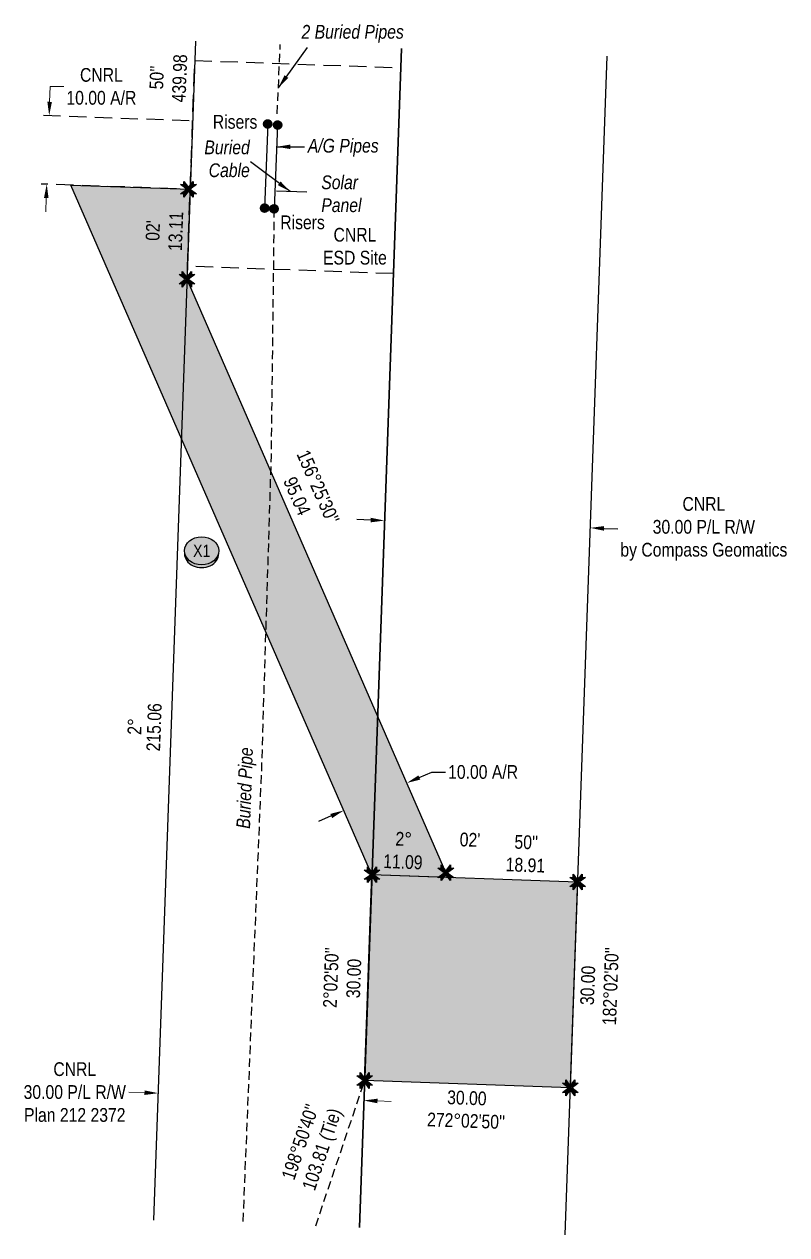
# Model space of a CAD drawing. Extents: x 341401 to 346470, y 6132623 to 6133941.
# Drawn here: x 341401 to 341956, y 6132699 to 6133580 of the extents above; entities that cross this region are included whole.
import ezdxf
from ezdxf.enums import TextEntityAlignment as Align

# ---------------------------------------------------------------- set-up
doc = ezdxf.new("R2010")
doc.units = 0
doc.header["$LTSCALE"] = 5
doc.header["$PDSIZE"] = 0.5
for name, pattern in [('foc-ACCESSROAD', [3.75, 2.5, -1.25]), ('foc-TIELINE', [1.875, 1.25, -0.625]), ('UG_PIPE', [1.875, 1.25, -0.625])]:
    doc.linetypes.add(name, pattern=pattern)
doc.layers.get('Defpoints').update_dxf_attribs({"color": 9})
for name, color, linetype in [('AS-CABLE', 224, 'foc-CABLE'), ('AS-PIPE-AG', 44, 'Continuous'), ('AS-PIPE-UG', 44, 'UG_PIPE'), ('AS-PIPE-UG-T', 44, 'Continuous'), ('AS-POWER', 104, 'foc-POWER'), ('AS-SYMBOL', 7, 'Continuous'), ('C-AR', 13, 'foc-ACCESSROAD'), ('C-RW', 13, 'Continuous'), ('C-WS', 13, 'foc-ACCESSROAD'), ('L-BD', 7, 'Continuous'), ('L-BD1', 253, 'Continuous'), ('L-MON', 1, 'Continuous'), ('L-TIE', 7, 'foc-TIELINE'), ('P-CROSSINGS', 250, 'Continuous'), ('P-PROPOSED', 10, 'Continuous'), ('P-PROPOSED-H', 21, 'Continuous'), ('P-TXT', 4, 'Continuous')]:
    doc.layers.add(name, color=color, linetype=linetype)
for name, color, linetype, lineweight in [('C-AR-T', 13, 'Continuous', 9), ('C-RW-T', 13, 'Continuous', 9), ('T-TEXT', 48, 'Continuous', 18)]:
    doc.layers.add(name, color=color, linetype=linetype, lineweight=lineweight)
doc.styles.add('80CG', font='ARIALN.TTF', dxfattribs={"height": 10})
doc.styles.add('80L', font='ARIALN.TTF', dxfattribs={"height": 10})
doc.styles.add('Crossing', font='ARIALN.TTF', dxfattribs={"height": 10})
doc.styles.add('foc-LtypeFont', font='ARIALN.TTF', dxfattribs={"height": 7.35})
doc.linetypes.add('foc-CABLE', pattern='A,2,-1,["C",foc-LtypeFont,S=0.2,R=0,X=-0.625,Y=-0.75],-1.24,8', length=12.24)
doc.linetypes.add('foc-POWER', pattern='A,6,-1,["P",foc-LtypeFont,S=0.2,R=0,X=-0.625,Y=-0.75],-1.24,4', length=12.24)
doc.dimstyles.new('Compass 5 000', dxfattribs={"dimscale": 5, "dimtxt": 9, "dimasz": 2, "dimexe": 0.2, "dimexo": 0.0625, "dimgap": 0.5, "dimtad": 0, "dimtih": 1, "dimtoh": 1, "dimzin": 0, "dimdsep": 46, "dimtxsty": '80CG', "dimcen": 0.1, "dimse1": 1, "dimse2": 1, "dimclrd": 256, "dimclrt": 256, "dimaunit": 1, "dimadec": 4, "dimazin": 0, "dimtfac": 0.06, "dimtofl": 0, "dimtmove": 0, "dimatfit": 1, "dimfxl": 0.2, "dimtolj": 1, "dimtzin": 0, "dimlwd": -1, "dimarcsym": 0})

# ---------------------------------------------------------------- blocks, each defined once
blk = doc.blocks.new('RISER')
h = blk.add_hatch(color=255)
h.dxf.hatch_style = 1
edge = h.paths.add_edge_path()
edge.add_arc((0, 0), 0.7, 0, 360)
blk.add_hatch(color=48).paths.add_polyline_path([(0.58, -0.15), (-0.58, -0.15, 0.774597)])
at = {"color": 48}
blk.add_line((-0.58, -0.15), (0.58, -0.15), dxfattribs=at)
blk.add_circle((0, 0), 0.6, dxfattribs=at)
blk = doc.blocks.new('*D478')
at = {"layer": 'C-AR-T', "transparency": 16777216}
for p, q in [((341419.5, 6133523.64), (341419.89, 6133534.84)), ((341419.89, 6133534.84), (341429.89, 6133534.84)), ((341417.03, 6133453.68), (341416.68, 6133443.68))]:
    blk.add_line(p, q, dxfattribs=at)
for points in [[(341417.83, 6133523.7), (341421.16, 6133523.58), (341419.14, 6133513.65)], [(341415.37, 6133453.74), (341418.7, 6133453.62), (341417.38, 6133463.67)]]:
    blk.add_solid(points, dxfattribs=at)
at = {"layer": 'Defpoints', "color": 0, "transparency": 16777216}
for p in [(341489.51, 6133511.17), (341417.38, 6133463.67), (341487.75, 6133461.19)]:
    blk.add_point(p, dxfattribs=at)
at = {"layer": 'C-AR-T', "transparency": 16777216, "insert": (341457.17, 6133534.84), "char_height": 10, "attachment_point": 5, "style": '80CG'}
blk.add_mtext('\\A1;CNRL\\P10.00 A/R', dxfattribs=at)
blk = doc.blocks.new('TEMP')
h = blk.add_hatch(color=255)
h.dxf.hatch_style = 1
h.paths.add_polyline_path([(0, 0.25), (-0.67, 1.15), (-0.67, 0.67), (-1.15, 0.67), (-0.25, 0), (-1.15, -0.67), (-0.67, -0.67), (-0.67, -1.15), (0, -0.25), (0.67, -1.15), (0.67, -0.67), (1.15, -0.67), (0.25, 0), (1.15, 0.67), (0.67, 0.67), (0.67, 1.15)])
h.paths.add_polyline_path([(0.57, 0.85), (0.57, 0.57), (0.85, 0.57), (0.08, 0), (0.85, -0.57), (0.57, -0.57), (0.57, -0.85), (0, -0.08), (-0.57, -0.85), (-0.57, -0.57), (-0.85, -0.57), (-0.08, 0), (-0.85, 0.57), (-0.57, 0.57), (-0.57, 0.85), (0, 0.08)], flags=16)
h = blk.add_hatch(color=1)
h.dxf.hatch_style = 1
h.paths.add_polyline_path([(0, 0.08), (-0.57, 0.85), (-0.57, 0.57), (-0.85, 0.57), (-0.08, 0), (-0.85, -0.57), (-0.57, -0.57), (-0.57, -0.85), (0, -0.08), (0.57, -0.85), (0.57, -0.57), (0.85, -0.57), (0.08, 0), (0.85, 0.57), (0.57, 0.57), (0.57, 0.85)])
at = {"color": 1}
for p, q in [((-0.08, 0), (0.08, 0)), ((0, 0.08), (0, -0.08))]:
    blk.add_line(p, q, dxfattribs=at)
at = {"color": 255, "flags": 128}
blk.add_lwpolyline([(-0.25, 0), (-1.15, 0.67), (-0.67, 0.67), (-0.67, 1.15), (0, 0.25), (0.67, 1.15), (0.67, 0.67), (1.15, 0.67), (0.25, 0), (1.15, -0.67), (0.67, -0.67), (0.67, -1.15), (0, -0.25), (-0.67, -1.15), (-0.67, -0.67), (-1.15, -0.67)], close=True, dxfattribs=at)
at = {"color": 1, "flags": 128}
blk.add_lwpolyline([(-0.08, 0), (-0.85, 0.57), (-0.57, 0.57), (-0.57, 0.85), (0, 0.08), (0.57, 0.85), (0.57, 0.57), (0.85, 0.57), (0.08, 0), (0.85, -0.57), (0.57, -0.57), (0.57, -0.85), (0, -0.08), (-0.57, -0.85), (-0.57, -0.57), (-0.85, -0.57)], close=True, dxfattribs=at)
blk = doc.blocks.new('*D482')
at = {"layer": 'C-RW', "transparency": 16777216}
for p, q in [((341653.29, 6133219.16), (341643.29, 6133219.52)), ((341823.15, 6133213.1), (341833.14, 6133212.74))]:
    blk.add_line(p, q, dxfattribs=at)
for points in [[(341653.35, 6133220.83), (341653.23, 6133217.5), (341663.28, 6133218.81)], [(341823.2, 6133214.77), (341823.09, 6133211.44), (341813.15, 6133213.46)]]:
    blk.add_solid(points, dxfattribs=at)
at = {"layer": 'Defpoints', "color": 0, "transparency": 16777216}
for p in [(341666.47, 6133308.34), (341816.35, 6133302.99), (341813.15, 6133213.46)]:
    blk.add_point(p, dxfattribs=at)
at = {"layer": 'C-RW', "transparency": 16777216, "insert": (341895.86, 6133212.74), "char_height": 10, "attachment_point": 5, "style": '80CG'}
blk.add_mtext('\\A1;CNRL\\P30.00 P/L R/W\\Pby Compass Geomatics', dxfattribs=at)
blk = doc.blocks.new('*D484')
at = {"layer": 'Defpoints', "color": 0, "transparency": 16777216}
for p in [(341679.5, 6133027.73), (341679.57, 6133027.57), (341633.75, 6133007.58)]:
    blk.add_point(p, dxfattribs=at)
at = {"layer": 'P-TXT', "transparency": 16777216}
for p, q in [((341688.67, 6133031.73), (341697.83, 6133035.73)), ((341697.83, 6133035.73), (341707.83, 6133035.73)), ((341624.52, 6133003.74), (341615.35, 6132999.74))]:
    blk.add_line(p, q, dxfattribs=at)
for points in [[(341688, 6133033.26), (341689.33, 6133030.2), (341679.5, 6133027.73)], [(341623.85, 6133005.26), (341625.19, 6133002.21), (341633.68, 6133007.74)]]:
    blk.add_solid(points, dxfattribs=at)
at = {"layer": 'P-TXT', "transparency": 16777216, "insert": (341735.11, 6133035.73), "char_height": 10, "attachment_point": 5, "style": '80CG'}
blk.add_mtext('\\A1;10.00 A/R', dxfattribs=at)
blk = doc.blocks.new('xing2')
h = blk.add_hatch(color=50)
h.dxf.hatch_style = 1
edge = h.paths.add_edge_path()
edge.add_ellipse((0, 0), major_axis=(-12.5, 0), ratio=0.816297, start_angle=0, end_angle=360)
h = blk.add_hatch(color=250)
h.dxf.hatch_style = 1
edge = h.paths.add_edge_path()
edge.add_ellipse((0, -2.05), major_axis=(-12.5, 0), ratio=0.816297, start_angle=0, end_angle=180)
edge.add_line((12.5, -2.05), (12.5, 0))
edge.add_ellipse((0, 0), major_axis=(-12.5, 0), ratio=0.816297, start_angle=0, end_angle=180, ccw=False)
edge.add_line((-12.5, 0), (-12.5, -2.05))
at = {"color": 250}
blk.add_ellipse((0, 0), major_axis=(-12.5, 0), ratio=0.816297, dxfattribs=at)
blk.add_ellipse((0, -2.05), major_axis=(-12.5, 0), ratio=0.816297, start_param=0, end_param=3.141593, dxfattribs=at)
at = {"color": 250, "style": 'Crossing'}
blk.add_attdef('CROSSING', text='', height=9, dxfattribs=at).set_placement((0.09, 0.02), align=Align.MIDDLE_CENTER)
at = {"color": 250, "style": 'Crossing', "flags": 1}
for tag, p in [('OWNER', (0.09, -12.49)), ('DESCRIPTION', (0.09, -25.77)), ('LOCATION', (0.09, -39.3)), ('DWG_REF', (0.09, -52.84))]:
    blk.add_attdef(tag, text='', height=9, dxfattribs=at).set_placement(p, align=Align.MIDDLE_CENTER)
blk = doc.blocks.new('*D486')
at = {"layer": 'C-RW-T', "transparency": 16777216}
for p, q in [((341488.56, 6132802.3), (341477.25, 6132802.7)), ((341658.21, 6132796.25), (341668.2, 6132795.89))]:
    blk.add_line(p, q, dxfattribs=at)
for points in [[(341488.62, 6132803.96), (341488.5, 6132800.63), (341498.56, 6132801.94)], [(341658.27, 6132797.92), (341658.15, 6132794.58), (341648.21, 6132796.61)]]:
    blk.add_solid(points, dxfattribs=at)
at = {"layer": 'Defpoints', "color": 0, "transparency": 16777216}
for p in [(341498.56, 6132801.94), (341497.85, 6132782.05), (341647.5, 6132776.71)]:
    blk.add_point(p, dxfattribs=at)
at = {"layer": 'C-RW-T', "transparency": 16777216, "insert": (341437.78, 6132802.7), "char_height": 10, "attachment_point": 5, "style": '80CG'}
blk.add_mtext('\\A1;CNRL\\P30.00 P/L R/W\\PPlan 212 2372', dxfattribs=at)

msp = doc.modelspace()

# ---------------------------------------------------------------- hatches: boundary and pattern name
at = {"layer": 'P-PROPOSED-H'}
h = msp.add_hatch(color=256, dxfattribs=at)
h.dxf.hatch_style = 1
h.paths.add_polyline_path([(341654.08, 6132960.997), (341434.994, 6133463.051), (341521.838, 6133459.991), (341519.454, 6133394.491), (341709.471, 6132959.05)])
h = msp.add_hatch(color=256, dxfattribs=at)
h.dxf.hatch_style = 1
h.paths.add_polyline_path([(341798.604, 6132805.809), (341648.723, 6132811.154), (341654.068, 6132961.025), (341803.943, 6132955.681)])

# ---------------------------------------------------------------- linework, layer by layer
at = {"layer": 'AS-CABLE', "flags": 128}
msp.add_lwpolyline([(341606.816, 6133457.85), (341584.711, 6133458.69)], dxfattribs=at)
at = {"layer": 'AS-PIPE-AG', "flags": 128}
for points in [[(341578.206, 6133507.46), (341578.271, 6133507.53), (341575.996, 6133446.285)], [(341585.501, 6133506.74), (341582.906, 6133445.715)]]:
    msp.add_lwpolyline(points, dxfattribs=at)
at = {"layer": 'AS-PIPE-UG', "flags": 128}
for points in [[(341585.186, 6133514.94), (341587.449, 6133565.496)], [(341582.906, 6133445.715), (341580.71, 6133265.836), (341573.64, 6133036.358), (341560.129, 6132707.208)]]:
    msp.add_lwpolyline(points, dxfattribs=at)
at = {"layer": 'C-AR', "flags": 128}
msp.add_lwpolyline([(341415.01, 6133513.826), (341523.621, 6133509.948), (341521.838, 6133459.991), (341413.225, 6133463.818)], dxfattribs=at)
at = {"layer": 'C-RW', "flags": 128}
for points in [[(341495.262, 6132709.521), (341525.855, 6133567.694)], [(341675.539, 6133562.353), (341644.915, 6132704.185)], [(341675.694, 6133562.347), (341645.101, 6132704.179)], [(341794.787, 6132698.843), (341825.411, 6133557.005)]]:
    msp.add_lwpolyline(points, dxfattribs=at)
at = {"layer": 'C-WS', "flags": 128}
msp.add_lwpolyline([(341519.836, 6133403.922), (341525.186, 6133553.793), (341675.058, 6133548.443), (341669.708, 6133398.572)], close=True, dxfattribs=at)
at = {"layer": 'L-TIE'}
msp.add_line((341613.204, 6132705.316), (341648.914, 6132811.147), dxfattribs=at)
at = {"layer": 'P-PROPOSED', "flags": 128}
for points in [[(341654.08, 6132960.997), (341434.994, 6133463.051), (341521.838, 6133459.991), (341519.454, 6133394.491), (341709.471, 6132959.05)], [(341798.604, 6132805.809), (341648.723, 6132811.154), (341654.068, 6132961.025), (341803.943, 6132955.681)]]:
    msp.add_lwpolyline(points, close=True, dxfattribs=at)

# ---------------------------------------------------------------- block references
at = {"layer": 'AS-SYMBOL', "xscale": 4.998900549999982, "yscale": 4.998900549999982, "zscale": 24.99450274999981}
for p in [(341578.271, 6133507.53), (341585.501, 6133506.74), (341575.996, 6133446.285), (341582.906, 6133445.715)]:
    msp.add_blockref('RISER', p, dxfattribs=at)
at = {"layer": 'L-MON', "xscale": 4.999999999999998, "yscale": 4.999999999999998, "zscale": 4.999999999999998}
for p in [(341520.646, 6133459.991), (341519.454, 6133394.491), (341654.256, 6132960.991), (341708.007, 6132962.405), (341803.953, 6132955.68), (341648.914, 6132811.147), (341798.604, 6132805.809)]:
    msp.add_blockref('TEMP', p, dxfattribs=at)
at = {"layer": 'P-CROSSINGS', "xscale": 0.99978011, "yscale": 0.99978011, "zscale": 0.99978011}
msp.add_blockref('xing2', (341530.157, 6133196.789), dxfattribs=at).add_auto_attribs({'CROSSING': 'X1'})

# ---------------------------------------------------------------- texts
at = {"layer": 'AS-CABLE', "insert": (341532.139, 6133495.492), "char_height": 9.9956, "attachment_point": 1, "style": '80L'}
msp.add_mtext_dynamic_manual_height_columns('{\\fArial Narrow|b0|i1|c0|p34;Buried\\P Cable}', width=33.76242, gutter_width=50, heights=[0], dxfattribs=at)
at = {"layer": 'AS-PIPE-AG', "insert": (341607.49, 6133496.701), "char_height": 9.9956, "attachment_point": 1, "style": '80L'}
msp.add_mtext_dynamic_manual_height_columns('{\\fArial Narrow|b0|i1|c0|p34;A/G Pipes}', width=53.24296, gutter_width=50, heights=[0], dxfattribs=at)
at = {"layer": 'AS-PIPE-UG-T', "insert": (341602.896, 6133579.617), "char_height": 9.9956, "attachment_point": 1, "style": '80L'}
msp.add_mtext_dynamic_manual_height_columns('{\\fArial Narrow|b0|i1|c0|p34;2 Buried Pipes}', width=404.89984, gutter_width=49.989, heights=[0], dxfattribs=at)
at = {"layer": 'AS-PIPE-UG-T', "insert": (341555.421, 6132994.684), "char_height": 9.9978, "attachment_point": 1, "rotation": 87.9819, "style": '80L'}
msp.add_mtext_dynamic_manual_height_columns('{\\fArial Narrow|b0|i1|c0|p34;Buried Pipe}', width=58.82442, gutter_width=50, heights=[0], dxfattribs=at)
at = {"layer": 'AS-POWER', "insert": (341617.295, 6133470.052), "char_height": 9.9956, "attachment_point": 1, "style": '80L'}
msp.add_mtext_dynamic_manual_height_columns('{\\fArial Narrow|b0|i1|c0|p34;Solar\\PPanel}', width=68.55982, gutter_width=50, heights=[0], dxfattribs=at)
at = {"layer": 'C-AR-T', "insert": (341641.787, 6133418.459), "char_height": 9.9978, "attachment_point": 5, "style": '80CG'}
msp.add_mtext('\\A1;CNRL\\PESD Site', dxfattribs=at)
at = {"layer": 'L-BD', "style": '80L'}
for s, p in [('215.06', (341495.503, 6133068.317)), ('2°', (341481.268, 6133068.826))]:
    msp.add_text(s, height=9.9956, rotation=87.9528, dxfattribs=at).set_placement(p, align=Align.MIDDLE)
at = {"layer": 'L-BD', "attachment_point": 2, "style": '80L'}
for s, insert, char_height, width, rotation in [("50''\\P439.98", (341492.411, 6133541.495), 9.9956, 26.07431, 87.9806), ("02'\\P13.11 ", (341489.637, 6133430.123), 9.9978, 25.96226, 87.9583), ("156{\\fArial|b0|i0|c0|p34;°}25'30'' 95.04", (341619.55, 6133245.287), 9.9978, 39.70505, 293.5754)]:
    msp.add_mtext(s, dxfattribs=dict(at, insert=insert, char_height=char_height, width=width, rotation=rotation))
at = {"layer": 'L-BD1', "char_height": 9.9934, "attachment_point": 2, "style": '80L'}
for s, insert, width, rotation in [('2°\\P11.09', (341677.473, 6132992.018), 23.40994, 357.9576), ("02'", (341725.756, 6132991.453), 23.40994, 357.9576), ("50''\\P18.91", (341766.709, 6132989.663), 23.40994, 357.9576), ("2°02'50''\\P30.00", (341619.284, 6132886.219), 23.40994, 87.9576), ("30.00 182°02'50''", (341806.269, 6132880.567), 25.8379, 87.9576), ("30.00 272°02'50''", (341723.486, 6132803.485), 25.8379, 357.9576)]:
    msp.add_mtext(s, dxfattribs=dict(at, insert=insert, width=width, rotation=rotation))
at = {"layer": 'T-TEXT', "char_height": 9.9956, "attachment_point": 1, "style": '80L'}
for insert in [(341538.304, 6133514.076), (341587.403, 6133440.909)]:
    msp.add_mtext_dynamic_manual_height_columns('Risers', width=22.72123, gutter_width=50, heights=[0], dxfattribs=dict(at, insert=insert))

# ---------------------------------------------------------------- dimensions: what is measured, and where the dimension line sits
at = {"layer": 'C-AR-T'}
dim = msp.add_linear_dim(base=(341417.384, 6133463.672), p1=(341489.51, 6133511.166), p2=(341487.749, 6133461.192), angle=267.981999, text='CNRL\\P10.00 A/R', dimstyle='Compass 5 000', dxfattribs=at)
dim.commit()
dim.dimension.update_dxf_attribs({"geometry": '*D478', "text_midpoint": (341457.173, 6133534.837), "dimtype": 161})
at = {"layer": 'C-RW'}
dim = msp.add_linear_dim(base=(341813.151, 6133213.458), p1=(341666.475, 6133308.335), p2=(341816.346, 6133302.987), angle=357.956255, text='CNRL\\P30.00 P/L R/W\\Pby Compass Geomatics', dimstyle='Compass 5 000', dxfattribs=at)
dim.commit()
dim.dimension.update_dxf_attribs({"geometry": '*D482', "text_midpoint": (341895.86, 6133212.745), "dimtype": 161})
at = {"layer": 'P-TXT'}
dim = msp.add_aligned_dim(p1=(341633.753, 6133007.579), p2=(341679.569, 6133027.572), distance=0.172, text='10.00 A/R', dimstyle='Compass 5 000', dxfattribs=at)
dim.commit()
dim.dimension.update_dxf_attribs({"geometry": '*D484', "text_midpoint": (341735.113, 6133035.729)})

# ---------------------------------------------------------------- leaders
at = {"layer": 'AS-CABLE'}
msp.add_leader([(341594.711, 6133458.321), (341565.719, 6133479.855)], dimstyle='Compass 5 000', dxfattribs=at)
at = {"layer": 'AS-PIPE-AG'}
msp.add_leader([(341584.827, 6133490.911), (341605.122, 6133490.911)], dimstyle='Compass 5 000', dxfattribs=at)
at = {"layer": 'AS-PIPE-UG-T'}
msp.add_leader([(341586.036, 6133533.939), (341607.306, 6133563.289)], dimstyle='Compass 5 000', dxfattribs=at)

# ---------------------------------------------------------------- next in the draw order: texts
at = {"layer": 'L-BD', "insert": (341597.11, 6132768.027), "char_height": 9.9956, "width": 61.14404, "attachment_point": 2, "rotation": 71.35433, "style": '80L', "bg_fill": 3, "box_fill_scale": 1.15, "bg_fill_color": 256, "bg_fill_true_color": 256, "bg_fill_transparency": 0}
msp.add_mtext("198°50'40''\\P103.81 (Tie)", dxfattribs=at)

# ---------------------------------------------------------------- next in the draw order: dimensions: what is measured, and where the dimension line sits
at = {"layer": 'C-RW-T'}
dim = msp.add_linear_dim(base=(341498.557, 6132801.942), p1=(341647.504, 6132776.712), p2=(341497.847, 6132782.047), angle=177.9583, text='CNRL\\P30.00 P/L R/W\\PPlan 212 2372', dimstyle='Compass 5 000', dxfattribs=at)
dim.commit()
dim.dimension.update_dxf_attribs({"geometry": '*D486', "text_midpoint": (341437.781, 6132802.701), "dimtype": 161})

doc.saveas('drawing.dxf')
